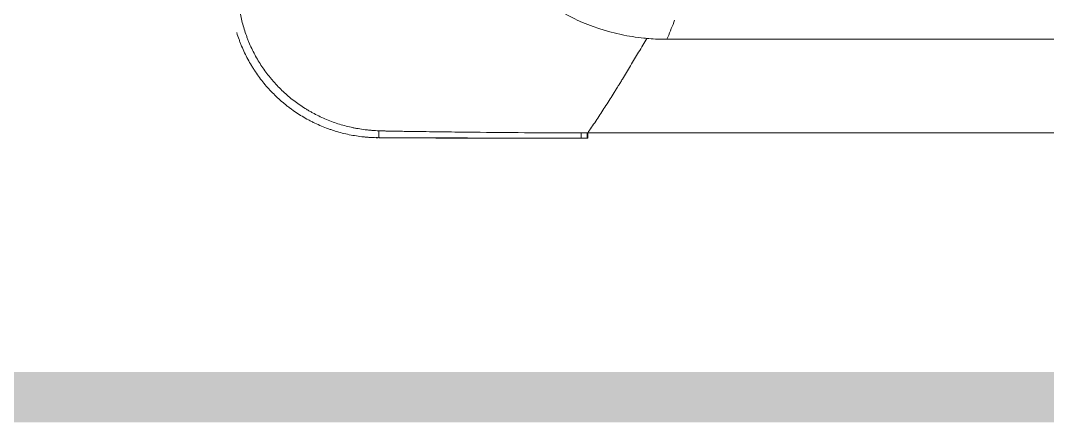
# Model space of a CAD drawing. Header units: millimetres. Extents: x 70151 to 230897, y 35202 to 113211.
# Drawn here: x 170867.6 to 171070.5, y 68240.2 to 68319.7 of the extents above; entities that cross this region are included whole.
import ezdxf

# ---------------------------------------------------------------- set-up
doc = ezdxf.new("R2010")
doc.units = ezdxf.units.MM
doc.header["$LTSCALE"] = 50
doc.linetypes.add('HID', pattern=[2.5, 1.5, -1])
doc.layers.add('06-LIGHT', color=4, linetype='Continuous')
doc.layers.add('2-con', color=2, linetype='Continuous')
doc.layers.add('mark-B', color=2, linetype='Continuous', lineweight=20)

# ---------------------------------------------------------------- blocks, each defined once
blk = doc.blocks.new('무풍1way 일반')
at = {"layer": 'mark-B'}
blk.add_line((529.79, -0.02), (529.79, -0.01), dxfattribs=at)
blk.add_line((529.79, -0.02), (529.79, -0.01), dxfattribs=at)
for centre, ratio, start_param, end_param in [((529.79, -2.33), 0.00022, 5.293977, 6.269274), ((529.79, -2.33), 0.00022, 5.293977, 6.269274), ((530.93, -2.33), 0.000557, 5.293552, 6.269203), ((530.93, -2.33), 0.000557, 5.293552, 6.269203)]:
    blk.add_ellipse(centre, major_axis=(0, 2.31), ratio=ratio, start_param=start_param, end_param=end_param, dxfattribs=at)
for points, knots in [([(529.67, -1.07), (528.29, -1.06), (526.91, -1.06), (524.15, -1.06), (522.78, -1.06), (518.64, -1.06), (510.36, -1.06), (491.05, -1.06), (474.5, -1.06), (441.39, -1.06), (375.18, -1.05), (308.98, -1.05), (176.56, -1.05), (88.28, -1.05), (0, -1.05)], [0, 0, 0, 0, 0.007813, 0.007813, 0.015625, 0.015625, 0.03125, 0.0625, 0.125, 0.125, 0.25, 0.5, 0.5, 1, 1, 1, 1]), ([(529.67, -1.07), (528.29, -1.06), (526.91, -1.06), (524.15, -1.06), (522.78, -1.06), (518.64, -1.06), (510.36, -1.06), (491.05, -1.06), (474.5, -1.06), (441.39, -1.06), (375.18, -1.05), (308.98, -1.05), (176.56, -1.05), (88.28, -1.05), (0, -1.05)], [0, 0, 0, 0, 0.007812, 0.007812, 0.015625, 0.015625, 0.03125, 0.0625, 0.125, 0.125, 0.25, 0.5, 0.5, 1, 1, 1, 1]), ([(529.67, -1.07), (529.55, -1.24), (528.89, -2.2), (527.68, -4), (526.06, -6.5), (524.84, -8.43), (524.08, -9.66), (523.81, -10.09), (523.63, -10.39), (523.44, -10.69), (523.17, -11.13), (522.42, -12.37), (521.21, -14.37), (519.6, -17.06), (518.53, -18.86), (517.99, -19.77)], [0, 0, 0, 0, 0.030772, 0.169233, 0.307695, 0.446156, 0.480771, 0.502405, 0.515386, 0.528367, 0.550001, 0.584617, 0.723078, 0.861539, 1, 1, 1, 1]), ([(529.67, -1.07), (529.55, -1.24), (528.89, -2.2), (527.68, -4), (526.06, -6.5), (524.84, -8.43), (524.08, -9.66), (523.81, -10.09), (523.63, -10.39), (523.44, -10.69), (523.17, -11.13), (522.42, -12.37), (521.21, -14.37), (519.6, -17.06), (518.53, -18.86), (517.99, -19.77)], [0, 0, 0, 0, 0.030772, 0.169233, 0.307695, 0.446156, 0.480771, 0.502405, 0.515386, 0.528367, 0.550001, 0.584617, 0.723078, 0.861539, 1, 1, 1, 1]), ([(529.67, -0.02), (529.67, -0.03), (529.67, -0.05), (529.67, -0.15), (529.67, -0.22), (529.67, -0.4), (529.67, -0.51), (529.67, -0.76), (529.67, -0.91), (529.67, -1.07)], [0, 0, 0, 0, 0.25, 0.25, 0.5, 0.5, 0.75, 0.75, 1, 1, 1, 1]), ([(529.67, -0.02), (529.67, -0.03), (529.67, -0.05), (529.67, -0.15), (529.67, -0.22), (529.67, -0.4), (529.67, -0.51), (529.67, -0.76), (529.67, -0.91), (529.67, -1.07)], [0, 0, 0, 0, 0.25, 0.25, 0.5, 0.5, 0.75, 0.75, 1, 1, 1, 1]), ([(529.79, -1.07), (529.75, -1.07), (529.71, -1.07), (529.67, -1.07), (529.67, -1.07), (529.67, -1.07)], [0, 0, 0, 0, 0.999638, 0.999638, 1, 1, 1, 1]), ([(529.79, -1.07), (529.75, -1.07), (529.71, -1.07), (529.67, -1.07), (529.67, -1.07), (529.67, -1.07)], [0, 0, 0, 0, 0.999638, 0.999638, 1, 1, 1, 1]), ([(529.79, -0.01), (529.89, -0.01), (529.98, -0.01), (530.17, -0.01), (530.27, -0.01), (530.46, -0.01), (530.56, -0.01), (530.75, -0.01), (530.84, -0.01), (530.93, -0.01)], [0, 0, 0, 0, 0.252502, 0.252502, 0.505003, 0.505003, 0.757505, 0.757505, 1, 1, 1, 1]), ([(529.79, -0.01), (529.89, -0.01), (529.98, -0.01), (530.17, -0.01), (530.27, -0.01), (530.46, -0.01), (530.56, -0.01), (530.75, -0.01), (530.84, -0.01), (530.93, -0.01)], [0, 0, 0, 0, 0.252502, 0.252502, 0.505003, 0.505003, 0.757505, 0.757505, 1, 1, 1, 1]), ([(529.79, -0.02), (529.89, -0.02), (529.98, -0.02), (530.17, -0.02), (530.27, -0.02), (530.56, -0.02), (530.74, -0.02), (530.93, -0.02)], [0, 0, 0, 0, 0.252502, 0.252502, 0.505004, 0.505004, 1, 1, 1, 1]), ([(529.79, -0.02), (529.89, -0.02), (529.98, -0.02), (530.17, -0.02), (530.27, -0.02), (530.56, -0.02), (530.74, -0.02), (530.93, -0.02)], [0, 0, 0, 0, 0.252502, 0.252502, 0.505004, 0.505004, 1, 1, 1, 1]), ([(530.93, -1.07), (530.93, -1.07), (530.93, -1.07), (530.84, -1.07), (530.74, -1.07), (530.55, -1.07), (530.45, -1.07), (530.17, -1.07), (529.98, -1.07), (529.79, -1.07)], [0, 0, 0, 0, 0.001105, 0.001105, 0.25375, 0.25375, 0.506378, 0.506378, 1, 1, 1, 1]), ([(530.93, -1.07), (530.93, -1.07), (530.93, -1.07), (530.84, -1.07), (530.74, -1.07), (530.55, -1.07), (530.45, -1.07), (530.17, -1.07), (529.98, -1.07), (529.79, -1.07)], [0, 0, 0, 0, 0.001105, 0.001105, 0.25375, 0.25375, 0.506378, 0.506378, 1, 1, 1, 1]), ([(530.93, -0.01), (537.59, -0.01), (544.25, -0.02), (554.24, -0.05), (557.57, -0.06), (561.31, -0.07), (561.73, -0.07), (562.56, -0.07), (563.81, -0.08), (565.06, -0.08), (566.31, -0.09), (566.72, -0.09), (567.56, -0.09), (568.81, -0.1), (570.05, -0.1), (570.89, -0.11)], [0, 0, 0, 0, 0.5, 0.5, 0.75, 0.75, 0.78125, 0.78125, 0.8125, 0.875, 0.875, 0.90625, 0.90625, 0.9375, 1, 1, 1, 1]), ([(530.93, -0.01), (537.59, -0.01), (544.25, -0.02), (554.24, -0.05), (557.57, -0.06), (561.31, -0.07), (561.73, -0.07), (562.56, -0.07), (563.81, -0.08), (565.06, -0.08), (566.31, -0.09), (566.72, -0.09), (567.56, -0.09), (568.81, -0.1), (570.05, -0.1), (570.89, -0.11)], [0, 0, 0, 0, 0.5, 0.5, 0.75, 0.75, 0.78125, 0.78125, 0.8125, 0.875, 0.875, 0.90625, 0.90625, 0.9375, 1, 1, 1, 1]), ([(530.93, -0.02), (531.77, -0.02), (532.6, -0.03), (534.26, -0.03), (535.1, -0.03), (537.59, -0.03), (539.26, -0.03), (544.25, -0.04), (547.58, -0.05), (554.24, -0.07), (557.57, -0.08), (561.73, -0.09), (562.56, -0.09), (564.23, -0.1), (565.06, -0.1), (566.31, -0.11), (566.72, -0.11), (567.56, -0.11), (567.97, -0.11), (568.6, -0.11), (568.8, -0.12), (569.22, -0.12), (569.43, -0.12), (570.05, -0.12), (570.47, -0.13), (570.89, -0.13)], [0, 0, 0, 0, 0.0625, 0.0625, 0.125, 0.125, 0.25, 0.25, 0.5, 0.5, 0.75, 0.75, 0.8125, 0.8125, 0.875, 0.875, 0.90625, 0.90625, 0.9375, 0.9375, 0.953125, 0.953125, 0.96875, 0.96875, 1, 1, 1, 1]), ([(530.93, -0.02), (531.77, -0.02), (532.6, -0.03), (534.26, -0.03), (535.1, -0.03), (537.59, -0.03), (539.26, -0.03), (544.25, -0.04), (547.58, -0.05), (554.24, -0.07), (557.57, -0.08), (561.73, -0.09), (562.56, -0.09), (564.23, -0.1), (565.06, -0.1), (566.31, -0.11), (566.72, -0.11), (567.56, -0.11), (567.97, -0.11), (568.6, -0.11), (568.8, -0.12), (569.22, -0.12), (569.43, -0.12), (570.05, -0.12), (570.47, -0.13), (570.89, -0.13)], [0, 0, 0, 0, 0.0625, 0.0625, 0.125, 0.125, 0.25, 0.25, 0.5, 0.5, 0.75, 0.75, 0.8125, 0.8125, 0.875, 0.875, 0.90625, 0.90625, 0.9375, 0.9375, 0.953125, 0.953125, 0.96875, 0.96875, 1, 1, 1, 1]), ([(570.94, -1.5), (570.73, -1.49), (570.52, -1.48), (570.11, -1.47), (569.9, -1.46), (569.59, -1.45), (569.43, -1.44), (569.27, -1.43), (569.17, -1.43), (569.12, -1.43), (568.96, -1.42), (568.86, -1.42), (568.7, -1.42), (568.62, -1.42), (568.54, -1.42), (568.49, -1.41), (568.47, -1.41), (568.34, -1.41), (568.23, -1.41), (568.02, -1.41), (567.71, -1.4), (567.4, -1.4), (566.77, -1.39), (566.36, -1.39), (565.11, -1.37), (564.27, -1.36), (562.61, -1.34), (561.77, -1.33), (559.27, -1.29), (557.61, -1.27), (554.27, -1.23), (552.61, -1.21), (547.6, -1.16), (544.27, -1.13), (539.27, -1.1), (537.6, -1.09), (535.1, -1.08), (534.27, -1.07), (532.6, -1.07), (531.77, -1.07), (530.93, -1.07)], [0, 0, 0, 0, 0.015625, 0.015625, 0.03125, 0.03125, 0.039063, 0.042969, 0.042969, 0.046875, 0.046875, 0.054688, 0.054688, 0.058594, 0.060547, 0.060547, 0.0625, 0.0625, 0.070313, 0.070313, 0.078125, 0.09375, 0.09375, 0.125, 0.125, 0.1875, 0.1875, 0.25, 0.25, 0.375, 0.375, 0.5, 0.5, 0.75, 0.75, 0.875, 0.875, 0.9375, 0.9375, 1, 1, 1, 1]), ([(570.94, -1.5), (570.73, -1.49), (570.52, -1.48), (570.11, -1.47), (569.9, -1.46), (569.59, -1.45), (569.43, -1.44), (569.27, -1.43), (569.17, -1.43), (569.12, -1.43), (568.96, -1.42), (568.86, -1.42), (568.7, -1.42), (568.62, -1.42), (568.54, -1.42), (568.49, -1.41), (568.47, -1.41), (568.34, -1.41), (568.23, -1.41), (568.02, -1.41), (567.71, -1.4), (567.4, -1.4), (566.77, -1.39), (566.36, -1.39), (565.11, -1.37), (564.27, -1.36), (562.61, -1.34), (561.77, -1.33), (559.27, -1.29), (557.61, -1.27), (554.27, -1.23), (552.61, -1.21), (547.6, -1.16), (544.27, -1.13), (539.27, -1.1), (537.6, -1.09), (535.1, -1.08), (534.27, -1.07), (532.6, -1.07), (531.77, -1.07), (530.93, -1.07)], [0, 0, 0, 0, 0.015625, 0.015625, 0.03125, 0.03125, 0.039062, 0.042969, 0.042969, 0.046875, 0.046875, 0.054687, 0.054687, 0.058594, 0.060547, 0.060547, 0.0625, 0.0625, 0.070312, 0.070312, 0.078125, 0.09375, 0.09375, 0.125, 0.125, 0.1875, 0.1875, 0.25, 0.25, 0.375, 0.375, 0.5, 0.5, 0.75, 0.75, 0.875, 0.875, 0.9375, 0.9375, 1, 1, 1, 1]), ([(570.89, -0.13), (570.89, -0.13), (570.89, -0.14), (570.9, -0.18), (570.9, -0.2), (570.91, -0.24), (570.91, -0.25), (570.91, -0.27), (570.91, -0.28), (570.91, -0.31), (570.91, -0.33), (570.92, -0.4), (570.92, -0.45), (570.92, -0.54), (570.93, -0.57), (570.93, -0.64), (570.93, -0.68), (570.93, -0.79), (570.94, -0.94), (570.94, -1.12), (570.94, -1.23), (570.94, -1.26), (570.94, -1.31), (570.94, -1.34), (570.94, -1.37), (570.94, -1.38), (570.94, -1.38), (570.94, -1.4), (570.94, -1.44), (570.94, -1.48), (570.94, -1.5)], [0, 0, 0, 0, 0.125, 0.125, 0.25, 0.25, 0.28125, 0.28125, 0.3125, 0.3125, 0.375, 0.375, 0.5, 0.5, 0.5625, 0.5625, 0.625, 0.625, 0.75, 0.875, 0.875, 0.90625, 0.90625, 0.9375, 0.945312, 0.945312, 0.953125, 0.953125, 0.96875, 1, 1, 1, 1]), ([(570.89, -0.13), (570.89, -0.13), (570.89, -0.14), (570.9, -0.18), (570.9, -0.2), (570.91, -0.24), (570.91, -0.25), (570.91, -0.27), (570.91, -0.28), (570.91, -0.31), (570.91, -0.33), (570.92, -0.4), (570.92, -0.45), (570.92, -0.54), (570.93, -0.57), (570.93, -0.64), (570.93, -0.68), (570.93, -0.79), (570.94, -0.94), (570.94, -1.12), (570.94, -1.23), (570.94, -1.26), (570.94, -1.31), (570.94, -1.34), (570.94, -1.37), (570.94, -1.38), (570.94, -1.38), (570.94, -1.4), (570.94, -1.44), (570.94, -1.48), (570.94, -1.5)], [0, 0, 0, 0, 0.125, 0.125, 0.25, 0.25, 0.28125, 0.28125, 0.3125, 0.3125, 0.375, 0.375, 0.5, 0.5, 0.5625, 0.5625, 0.625, 0.625, 0.75, 0.875, 0.875, 0.90625, 0.90625, 0.9375, 0.945312, 0.945312, 0.953125, 0.953125, 0.96875, 1, 1, 1, 1]), ([(598.79, -29.69), (598.79, -29.46), (598.78, -29.23), (598.76, -28.77), (598.75, -28.54), (598.73, -28.09), (598.71, -27.86), (598.69, -27.52), (598.68, -27.4), (598.65, -27.18), (598.64, -27.06), (598.53, -26.05), (598.39, -25.15), (598.03, -23.37), (597.81, -22.49), (597.41, -21.18), (597.26, -20.75), (597.07, -20.21), (597.03, -20.1), (596.95, -19.88), (596.91, -19.77), (596.78, -19.45), (596.7, -19.24), (596.26, -18.18), (595.87, -17.36), (595.01, -15.75), (594.54, -14.97), (593.79, -13.84), (593.26, -13.09), (592.7, -12.37), (592.27, -11.84), (592.12, -11.66), (591.82, -11.31), (591.67, -11.14), (591.21, -10.63), (590.9, -10.29), (589.93, -9.32), (589.26, -8.71), (587.86, -7.54), (587.14, -7), (586, -6.23), (585.62, -5.98), (585.13, -5.68), (585.03, -5.62), (584.83, -5.5), (584.73, -5.44), (584.43, -5.27), (584.23, -5.16), (583.23, -4.61), (582.41, -4.21), (580.74, -3.49), (579.89, -3.17), (578.15, -2.62), (577.27, -2.38), (576.26, -2.16), (576.15, -2.13), (575.92, -2.09), (575.58, -2.02), (574.79, -1.87), (574.12, -1.77), (573.55, -1.7), (573.44, -1.69), (573.21, -1.66), (572.87, -1.63), (572.53, -1.6), (571.85, -1.55), (571.39, -1.52), (570.94, -1.5)], [0, 0, 0, 0, 0.015625, 0.015625, 0.03125, 0.03125, 0.046875, 0.046875, 0.054687, 0.054687, 0.0625, 0.0625, 0.125, 0.125, 0.1875, 0.1875, 0.21875, 0.21875, 0.226562, 0.226562, 0.234375, 0.234375, 0.25, 0.25, 0.3125, 0.3125, 0.375, 0.375, 0.40625, 0.4375, 0.4375, 0.453125, 0.453125, 0.46875, 0.46875, 0.5, 0.5, 0.5625, 0.5625, 0.625, 0.625, 0.65625, 0.65625, 0.664062, 0.664062, 0.671875, 0.671875, 0.6875, 0.6875, 0.75, 0.75, 0.8125, 0.8125, 0.875, 0.875, 0.882812, 0.882812, 0.890625, 0.90625, 0.9375, 0.9375, 0.945312, 0.945312, 0.953125, 0.96875, 0.96875, 1, 1, 1, 1]), ([(598.79, -29.69), (598.79, -29.46), (598.78, -29.23), (598.76, -28.77), (598.75, -28.54), (598.73, -28.09), (598.71, -27.86), (598.69, -27.52), (598.68, -27.4), (598.65, -27.18), (598.64, -27.06), (598.53, -26.05), (598.39, -25.15), (598.03, -23.37), (597.81, -22.49), (597.41, -21.18), (597.26, -20.75), (597.07, -20.21), (597.03, -20.1), (596.95, -19.88), (596.91, -19.77), (596.78, -19.45), (596.7, -19.24), (596.26, -18.18), (595.87, -17.36), (595.01, -15.75), (594.54, -14.97), (593.79, -13.84), (593.26, -13.09), (592.7, -12.37), (592.27, -11.84), (592.12, -11.66), (591.82, -11.31), (591.67, -11.14), (591.21, -10.63), (590.9, -10.29), (589.93, -9.32), (589.26, -8.71), (587.86, -7.54), (587.14, -7), (586, -6.23), (585.62, -5.98), (585.13, -5.68), (585.03, -5.62), (584.83, -5.5), (584.73, -5.44), (584.43, -5.27), (584.23, -5.16), (583.23, -4.61), (582.41, -4.21), (580.74, -3.49), (579.89, -3.17), (578.15, -2.62), (577.27, -2.38), (576.26, -2.16), (576.15, -2.13), (575.92, -2.09), (575.58, -2.02), (574.79, -1.87), (574.12, -1.77), (573.55, -1.7), (573.44, -1.69), (573.21, -1.66), (572.87, -1.63), (572.53, -1.6), (571.85, -1.55), (571.39, -1.52), (570.94, -1.5)], [0, 0, 0, 0, 0.015625, 0.015625, 0.03125, 0.03125, 0.046875, 0.046875, 0.054688, 0.054688, 0.0625, 0.0625, 0.125, 0.125, 0.1875, 0.1875, 0.21875, 0.21875, 0.226563, 0.226563, 0.234375, 0.234375, 0.25, 0.25, 0.3125, 0.3125, 0.375, 0.375, 0.40625, 0.4375, 0.4375, 0.453125, 0.453125, 0.46875, 0.46875, 0.5, 0.5, 0.5625, 0.5625, 0.625, 0.625, 0.65625, 0.65625, 0.664063, 0.664063, 0.671875, 0.671875, 0.6875, 0.6875, 0.75, 0.75, 0.8125, 0.8125, 0.875, 0.875, 0.882813, 0.882813, 0.890625, 0.90625, 0.9375, 0.9375, 0.945313, 0.945313, 0.953125, 0.96875, 0.96875, 1, 1, 1, 1]), ([(571.1, -0.12), (571.58, -0.13), (572.06, -0.14), (572.77, -0.18), (573.01, -0.2), (573.31, -0.22), (573.37, -0.23), (573.49, -0.24), (573.55, -0.24), (573.72, -0.26), (573.84, -0.27), (574.43, -0.34), (574.91, -0.4), (575.85, -0.55), (576.31, -0.63), (577.24, -0.82), (577.71, -0.93), (578.63, -1.17), (579.09, -1.3), (579.78, -1.51), (580.12, -1.62), (580.46, -1.74), (580.69, -1.82), (580.8, -1.86), (581.37, -2.06), (581.82, -2.24), (582.7, -2.61), (583.13, -2.8), (583.78, -3.11), (583.99, -3.21), (584.42, -3.43), (584.63, -3.54), (585.26, -3.88), (585.67, -4.11), (586.49, -4.61), (586.89, -4.86), (587.68, -5.39), (588.07, -5.67), (588.65, -6.1), (588.84, -6.24), (589.12, -6.47), (589.22, -6.54), (589.41, -6.69), (589.5, -6.77), (589.96, -7.15), (590.33, -7.47), (591.03, -8.11), (591.38, -8.44), (592.05, -9.11), (592.38, -9.46), (593.02, -10.16), (593.33, -10.52), (593.93, -11.26), (594.23, -11.63), (594.8, -12.4), (595.07, -12.79), (595.47, -13.39), (595.6, -13.59), (595.8, -13.9), (595.86, -14), (595.99, -14.2), (596.3, -14.72), (596.6, -15.24), (597.05, -16.08), (597.26, -16.5), (597.67, -17.37), (597.86, -17.8), (598.14, -18.46), (598.23, -18.68), (598.4, -19.12), (598.48, -19.34), (598.72, -20.01), (598.87, -20.46), (599.01, -20.91)], [0, 0, 0, 0, 0.038479, 0.038479, 0.057719, 0.057719, 0.062529, 0.062529, 0.067339, 0.067339, 0.076959, 0.076959, 0.115438, 0.115438, 0.153917, 0.153917, 0.192396, 0.192396, 0.230876, 0.230876, 0.250115, 0.259735, 0.259735, 0.269355, 0.269355, 0.307834, 0.307834, 0.346314, 0.346314, 0.365553, 0.365553, 0.384793, 0.384793, 0.423272, 0.423272, 0.461752, 0.461752, 0.500231, 0.500231, 0.519471, 0.519471, 0.52909, 0.52909, 0.53871, 0.53871, 0.577189, 0.577189, 0.615669, 0.615669, 0.654148, 0.654148, 0.692627, 0.692627, 0.731107, 0.731107, 0.769586, 0.769586, 0.788826, 0.788826, 0.798445, 0.798445, 0.808065, 0.846545, 0.846545, 0.885024, 0.885024, 0.923503, 0.923503, 0.942743, 0.942743, 0.961982, 0.961982, 1, 1, 1, 1]), ([(571.1, -0.12), (571.58, -0.13), (572.06, -0.14), (572.77, -0.18), (573.01, -0.2), (573.31, -0.22), (573.37, -0.23), (573.49, -0.24), (573.55, -0.24), (573.72, -0.26), (573.84, -0.27), (574.43, -0.34), (574.91, -0.4), (575.85, -0.55), (576.31, -0.63), (577.24, -0.82), (577.71, -0.93), (578.63, -1.17), (579.09, -1.3), (579.78, -1.51), (580.12, -1.62), (580.46, -1.74), (580.69, -1.82), (580.8, -1.86), (581.37, -2.06), (581.82, -2.24), (582.7, -2.61), (583.13, -2.8), (583.78, -3.11), (583.99, -3.21), (584.42, -3.43), (584.63, -3.54), (585.26, -3.88), (585.67, -4.11), (586.49, -4.61), (586.89, -4.86), (587.68, -5.39), (588.07, -5.67), (588.65, -6.1), (588.84, -6.24), (589.12, -6.47), (589.22, -6.54), (589.41, -6.69), (589.5, -6.77), (589.96, -7.15), (590.33, -7.47), (591.03, -8.11), (591.38, -8.44), (592.05, -9.11), (592.38, -9.46), (593.02, -10.16), (593.33, -10.52), (593.93, -11.26), (594.23, -11.63), (594.8, -12.4), (595.07, -12.79), (595.47, -13.39), (595.6, -13.59), (595.8, -13.9), (595.86, -14), (595.99, -14.2), (596.3, -14.72), (596.6, -15.24), (597.05, -16.08), (597.26, -16.5), (597.67, -17.37), (597.86, -17.8), (598.14, -18.46), (598.23, -18.68), (598.4, -19.12), (598.48, -19.34), (598.72, -20.01), (598.87, -20.46), (599.01, -20.91)], [0, 0, 0, 0, 0.038479, 0.038479, 0.057719, 0.057719, 0.062529, 0.062529, 0.067339, 0.067339, 0.076959, 0.076959, 0.115438, 0.115438, 0.153917, 0.153917, 0.192396, 0.192396, 0.230876, 0.230876, 0.250115, 0.259735, 0.259735, 0.269355, 0.269355, 0.307834, 0.307834, 0.346314, 0.346314, 0.365553, 0.365553, 0.384793, 0.384793, 0.423272, 0.423272, 0.461752, 0.461752, 0.500231, 0.500231, 0.519471, 0.519471, 0.52909, 0.52909, 0.53871, 0.53871, 0.577189, 0.577189, 0.615669, 0.615669, 0.654148, 0.654148, 0.692627, 0.692627, 0.731107, 0.731107, 0.769586, 0.769586, 0.788826, 0.788826, 0.798445, 0.798445, 0.808065, 0.846545, 0.846545, 0.885024, 0.885024, 0.923503, 0.923503, 0.942743, 0.942743, 0.961982, 0.961982, 1, 1, 1, 1]), ([(514.01, -19.59), (492.59, -19.59), (449.76, -19.59), (385.5, -19.59), (321.25, -19.59), (192.75, -19.59), (85.67, -19.59), (0, -19.59)], [0, 0, 0, 0, 0.125, 0.25, 0.375, 0.5, 1, 1, 1, 1]), ([(514.01, -19.59), (492.59, -19.59), (449.76, -19.59), (385.5, -19.59), (321.25, -19.59), (192.75, -19.59), (85.67, -19.59), (0, -19.59)], [0, 0, 0, 0, 0.125, 0.25, 0.375, 0.5, 1, 1, 1, 1]), ([(514.01, -19.59), (513.55, -20.71), (513.04, -21.97), (512.54, -23.24), (512.49, -23.37)], [0, 0, 0, 0, 0.898533, 1, 1, 1, 1]), ([(514.01, -19.59), (513.55, -20.71), (513.04, -21.97), (512.54, -23.24), (512.49, -23.37)], [0, 0, 0, 0, 0.898533, 1, 1, 1, 1]), ([(517.99, -19.77), (517.42, -19.72), (516.1, -19.63), (514.77, -19.59), (514.01, -19.59)], [0, 0, 0, 0, 0.427232, 1, 1, 1, 1]), ([(517.99, -19.77), (517.42, -19.72), (516.1, -19.63), (514.77, -19.59), (514.01, -19.59)], [0, 0, 0, 0, 0.427232, 1, 1, 1, 1]), ([(552.18, -43.73), (551.89, -43.11), (550.91, -41.14), (549.39, -38.59), (547.84, -36.42), (546.9, -35.22), (546.17, -34.34), (545.42, -33.48), (544.39, -32.36), (543.04, -31.02), (541.34, -29.49), (539.56, -28.06), (537.7, -26.74), (535.13, -25.1), (530.41, -22.62), (525.33, -20.93), (520.83, -20.1), (519.13, -19.88), (518.18, -19.79), (517.99, -19.77)], [0, 0, 0, 0, 0.046668, 0.15112, 0.203345, 0.229458, 0.255571, 0.281684, 0.307796, 0.360022, 0.412248, 0.464473, 0.516699, 0.568925, 0.673376, 0.882279, 0.934504, 0.98673, 1, 1, 1, 1]), ([(552.18, -43.73), (551.89, -43.11), (550.91, -41.14), (549.39, -38.59), (547.84, -36.42), (546.9, -35.22), (546.17, -34.34), (545.42, -33.48), (544.39, -32.36), (543.04, -31.02), (541.34, -29.49), (539.56, -28.06), (537.7, -26.74), (535.13, -25.1), (530.41, -22.62), (525.33, -20.93), (520.83, -20.1), (519.13, -19.88), (518.18, -19.79), (517.99, -19.77)], [0, 0, 0, 0, 0.046668, 0.15112, 0.203345, 0.229458, 0.255571, 0.281684, 0.307796, 0.360022, 0.412248, 0.464473, 0.516699, 0.568925, 0.673376, 0.882279, 0.934504, 0.98673, 1, 1, 1, 1])]:
    blk.add_open_spline(points, degree=3, knots=knots, dxfattribs=at)
for points, degree in [([(529.67, -0.02), (529.71, -0.02), (529.75, -0.02), (529.79, -0.02)], 3), ([(529.67, -0.02), (529.71, -0.02), (529.75, -0.02), (529.79, -0.02)], 3), ([(570.89, -0.13), (570.89, -0.11)], 1), ([(570.89, -0.13), (570.89, -0.11)], 1), ([(570.89, -0.13), (571.11, -0.13), (571.33, -0.14), (571.55, -0.15)], 3), ([(570.89, -0.13), (571.11, -0.13), (571.33, -0.14), (571.55, -0.15)], 3)]:
    blk.add_open_spline(points, degree=degree, dxfattribs=at)
blk = doc.blocks.new('dpdjzjs')
at = {"layer": 'mark-B', "rotation": 180}
blk.add_blockref('무풍1way 일반', (171509.31, 88288.45), dxfattribs=at)

msp = doc.modelspace()

# ---------------------------------------------------------------- linework, layer by layer
at = {"layer": '06-LIGHT', "color": 10, "linetype": 'HID', "const_width": 10}
msp.add_lwpolyline([(170175.17, 68245.19), (173136.41, 68245.19)], dxfattribs=at)

# ---------------------------------------------------------------- block references
at = {"layer": '2-con'}
msp.add_blockref('dpdjzjs', (0, -19992.04), dxfattribs=at)

doc.saveas('drawing.dxf')
